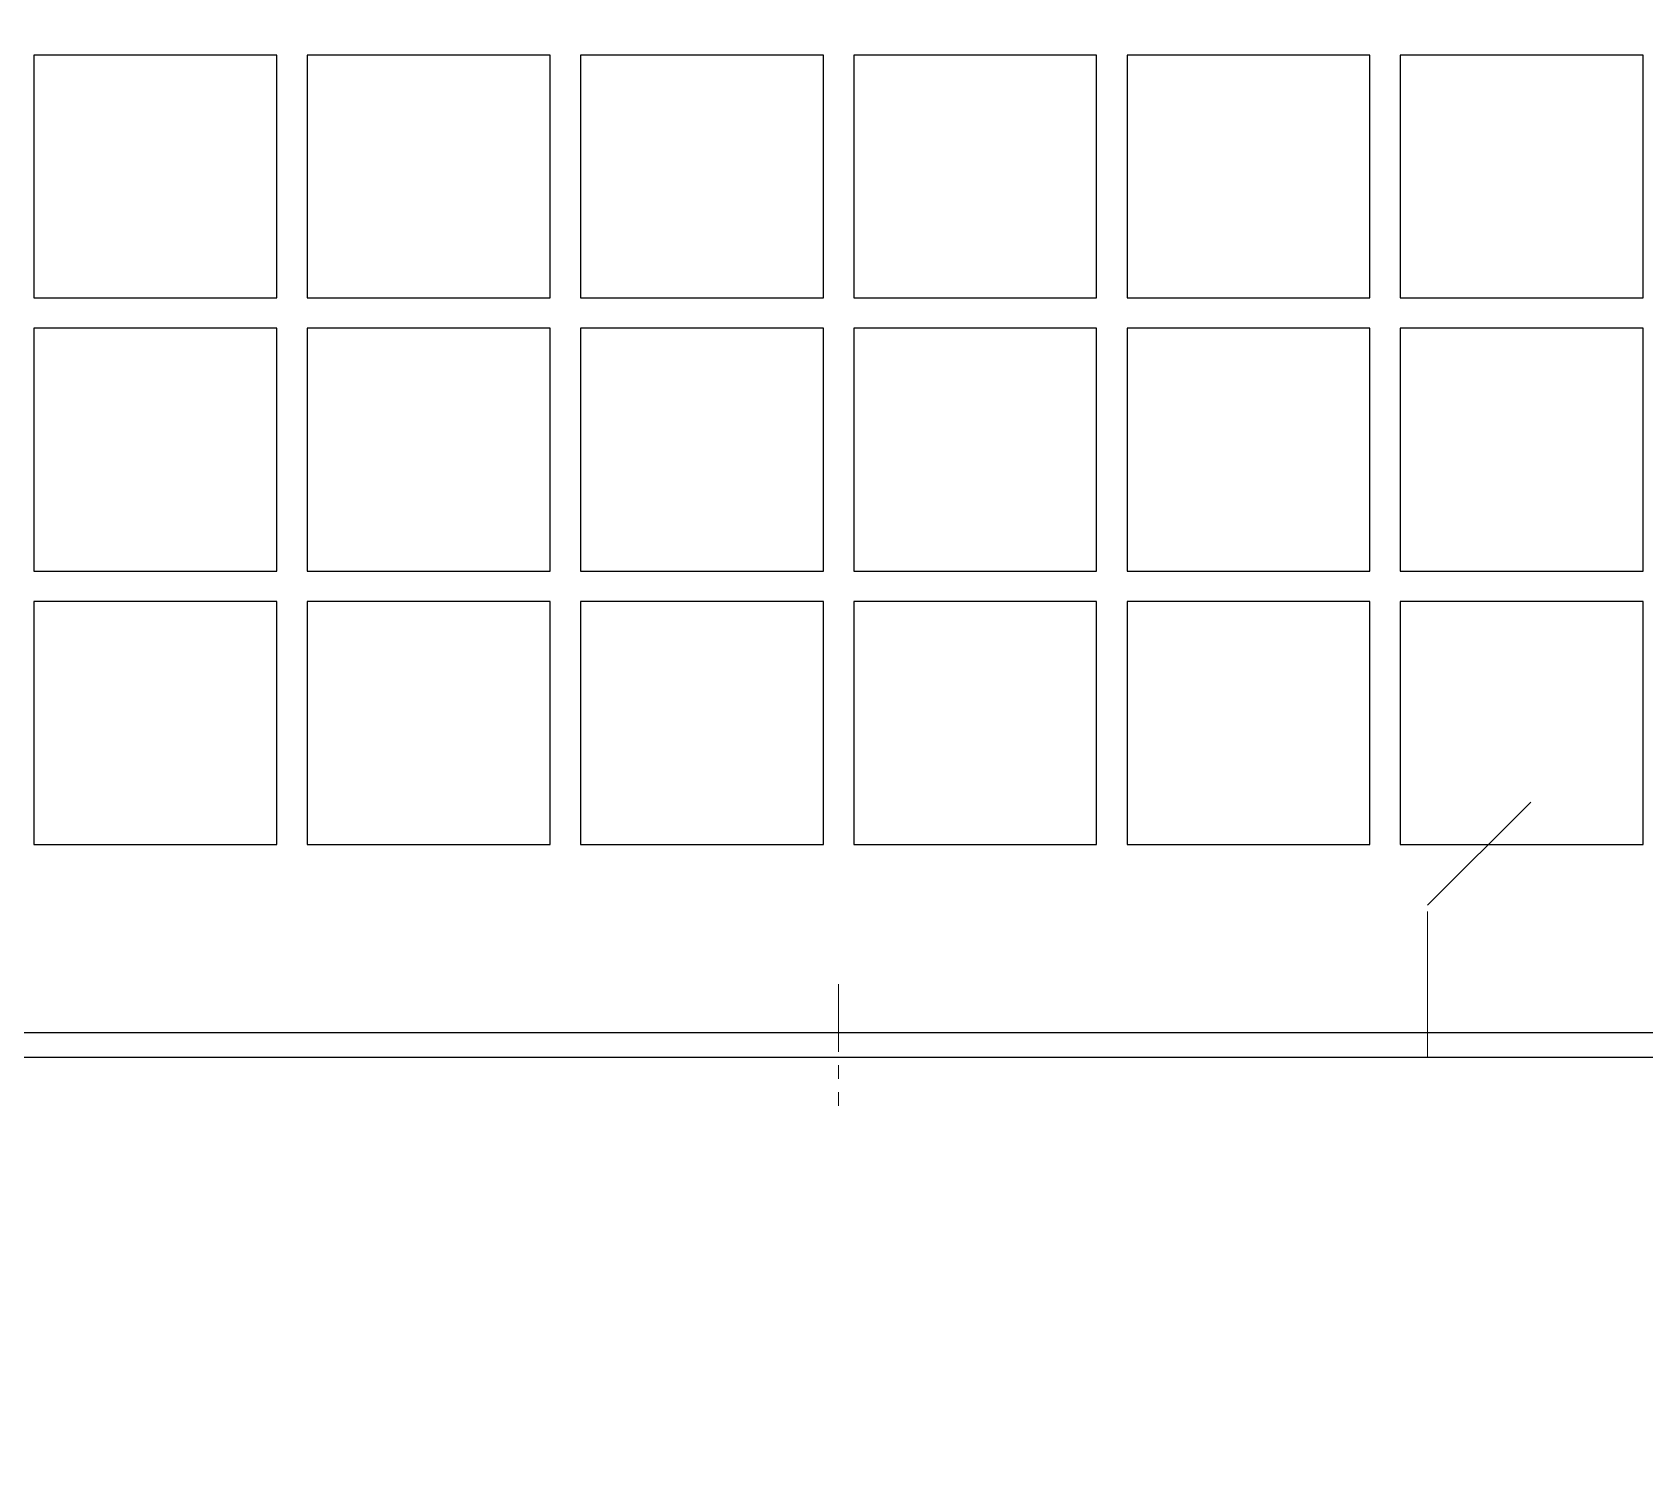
# Model space of a CAD drawing. Extents: x 59521 to 184406, y -1257 to 56672.
# Drawn here: x 69277.5 to 69543, y 17786.4 to 18022.9 of the extents above; entities that cross this region are included whole.
import ezdxf

# ---------------------------------------------------------------- set-up
doc = ezdxf.new("R2010")
doc.units = 0
doc.header["$MEASUREMENT"] = 0
doc.linetypes.add('ACAD_ISO03W100', pattern=[30, 12, -18])
doc.linetypes.add('CENTER', pattern=[50.8, 31.75, -6.35, 6.35, -6.35])
doc.layers.get('0').update_dxf_attribs({"linetype": 'CONTINUOUS'})
doc.layers.add('3中心线层', color=1, linetype='CENTER', lineweight=18)
doc.layers.add('THICK', color=7, linetype='CONTINUOUS', lineweight=0)

# ---------------------------------------------------------------- blocks, each defined once
blk = doc.blocks.new('sfsafsf')
at = {"color": 87}
blk.add_line((49935.25, -19915.5), (46935.25, -19915.5), dxfattribs=at)
for points in [[(46935.25, -19919.5), (49935.25, -19919.5), (49935.25, -19719.5), (46935.25, -19719.5)], [(47877.75, -19794.5), (47917.75, -19794.5), (47917.75, -19754.5), (47877.75, -19754.5)], [(47922.75, -19794.5), (47962.75, -19794.5), (47962.75, -19754.5), (47922.75, -19754.5)], [(47967.75, -19794.5), (48007.75, -19794.5), (48007.75, -19754.5), (47967.75, -19754.5)], [(48012.75, -19794.5), (48052.75, -19794.5), (48052.75, -19754.5), (48012.75, -19754.5)], [(48057.75, -19794.5), (48097.75, -19794.5), (48097.75, -19754.5), (48057.75, -19754.5)], [(48102.75, -19794.5), (48142.75, -19794.5), (48142.75, -19754.5), (48102.75, -19754.5)], [(47877.75, -19839.5), (47917.75, -19839.5), (47917.75, -19799.5), (47877.75, -19799.5)], [(47922.75, -19839.5), (47962.75, -19839.5), (47962.75, -19799.5), (47922.75, -19799.5)], [(47967.75, -19839.5), (48007.75, -19839.5), (48007.75, -19799.5), (47967.75, -19799.5)], [(48012.75, -19839.5), (48052.75, -19839.5), (48052.75, -19799.5), (48012.75, -19799.5)], [(48057.75, -19839.5), (48097.75, -19839.5), (48097.75, -19799.5), (48057.75, -19799.5)], [(48102.75, -19839.5), (48142.75, -19839.5), (48142.75, -19799.5), (48102.75, -19799.5)], [(47877.75, -19884.5), (47917.75, -19884.5), (47917.75, -19844.5), (47877.75, -19844.5)], [(47922.75, -19884.5), (47962.75, -19884.5), (47962.75, -19844.5), (47922.75, -19844.5)], [(47967.75, -19884.5), (48007.75, -19884.5), (48007.75, -19844.5), (47967.75, -19844.5)], [(48012.75, -19884.5), (48052.75, -19884.5), (48052.75, -19844.5), (48012.75, -19844.5)], [(48057.75, -19884.5), (48097.75, -19884.5), (48097.75, -19844.5), (48057.75, -19844.5)], [(48102.75, -19884.5), (48142.75, -19884.5), (48142.75, -19844.5), (48102.75, -19844.5)]]:
    blk.add_lwpolyline(points, close=True, dxfattribs=at)
at = {"layer": '3中心线层', "color": 87, "ltscale": 0.35}
blk.add_line((48010.25, -19907.5), (48010.25, -19927.5), dxfattribs=at)
blk = doc.blocks.new('RY6TU6TYR6Y')
at = {"layer": 'THICK', "color": 1, "linetype": 'ACAD_ISO03W100', "ltscale": 2}
blk.add_lwpolyline([(74847.97, -90811.81), (74697.97, -90811.81), (74697.97, -90786.81), (74822.97, -90661.81), (74847.97, -90661.81)], close=True, dxfattribs=at)

msp = doc.modelspace()

# ---------------------------------------------------------------- linework, layer by layer
at = {"layer": 'THICK', "lineweight": -3}
msp.add_lwpolyline([(77414.239, 17854.172), (77414.239, 17709.172), (77390.239, 17709.172), (77390.239, 17604.172), (65554.239, 17604.172), (65554.239, 17709.172), (65530.239, 17709.172), (65530.239, 17854.172)], close=True, dxfattribs=at)

# ---------------------------------------------------------------- block references
msp.add_blockref('RY6TU6TYR6Y', (-5190.73, 108665.98))
at = {"color": 0}
msp.add_blockref('sfsafsf', (21399.992, 37773.67), dxfattribs=at)

doc.saveas('drawing.dxf')
